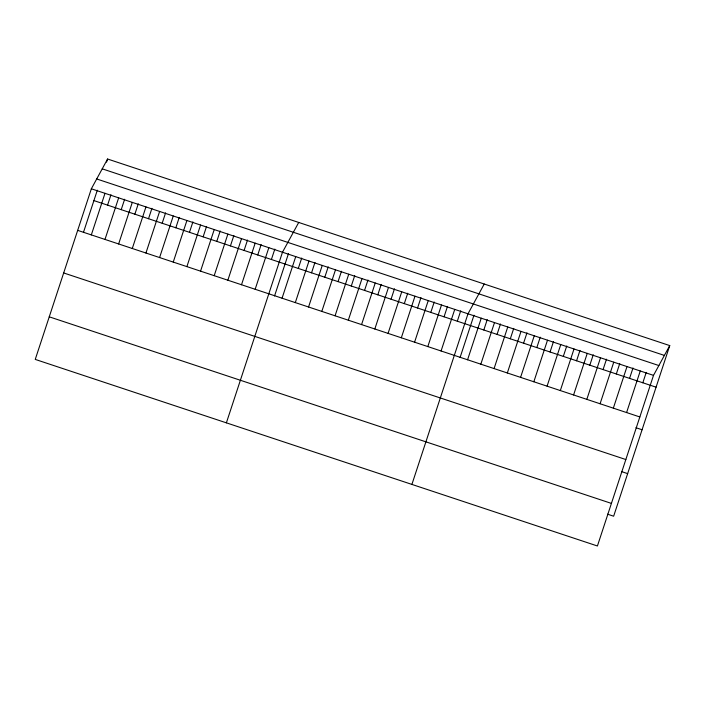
<?xml version="1.0" encoding="UTF-8"?>
<svg xmlns="http://www.w3.org/2000/svg" width="705" height="705" viewBox="0 0 705 705"><rect width="100%" height="100%" fill="white"/><g stroke="black" fill="none" stroke-linecap="round" stroke-linejoin="round"><path stroke-width="1.06" d="M91.35 188.79L35.25 359.409L597.417 545.987L653.509 375.368L669.75 345.591L107.583 159.013L91.35 188.79L653.509 375.368M83.41 232.535L97.325 190.2M106.561 162.132L107.583 159.013M91.324 234.906L105.001 193.32M107.565 205.129L110.985 194.73M104.983 239.436L118.651 197.849M121.216 209.658L124.635 199.259M118.634 243.965L132.302 202.379M134.867 214.188L138.286 203.798M132.284 248.495L145.953 206.918M148.526 218.717L151.936 208.327M145.935 253.024L159.612 211.447M162.176 223.256L165.596 212.857M159.594 257.563L173.263 215.977M175.827 227.786L179.246 217.387M173.245 262.093L186.913 220.506M189.478 232.315L192.897 221.916M186.895 266.622L200.564 225.036M203.137 236.845L206.547 226.446M200.546 271.152L214.223 229.574M216.787 241.374L220.207 230.984M214.197 275.681L227.874 234.104M230.438 245.904L233.857 235.514M227.856 280.211L241.524 238.634M244.089 250.442L247.508 240.044M241.507 284.75L255.175 243.163M257.739 254.972L261.158 244.573M255.157 289.279L268.834 247.693M271.399 259.502L274.818 249.103M226.384 422.841L282.485 252.223L298.717 222.454M274.545 295.968L288.468 253.641M282.062 298.206L295.73 256.629M298.303 268.429L301.714 258.039M295.316 302.604L308.984 261.026M311.548 272.826L314.968 262.436M308.561 307.001L322.238 265.424M324.802 277.224L328.222 266.834M321.815 311.399L335.483 269.821M338.056 281.621L341.467 271.231M335.069 315.796L348.737 274.219M351.301 286.019L354.721 275.629M348.314 320.193L361.991 278.616M364.555 290.416L367.975 280.026M361.568 324.591L375.236 283.013M377.81 294.822L381.22 284.423M374.822 328.997L388.49 287.411M391.055 299.22L394.474 288.821M388.067 333.394L401.744 291.808M404.309 303.617L407.728 293.218M401.321 337.792L414.989 296.206M417.563 308.014L420.973 297.616M414.575 342.189L428.243 300.603M430.808 312.412L434.227 302.013M427.82 346.587L441.497 305.001M444.062 316.809L447.481 306.411M441.074 350.984L454.743 309.398M457.316 321.207L460.726 310.808M411.905 484.414L467.997 313.796L484.238 284.018M460.065 357.541L473.98 315.205M467.574 359.779L481.251 318.193M483.815 330.002L487.234 319.603M480.828 364.177L494.496 322.59M497.069 334.399L500.479 324M494.082 368.574L507.75 326.988M510.314 338.797L513.734 328.398M507.327 372.971L521.004 331.394M523.568 343.194L526.987 332.804M520.581 377.369L534.249 335.791M536.822 347.591L540.233 337.201M533.835 381.766L547.503 340.189M550.067 351.989L553.487 341.599M547.08 386.164L560.757 344.586M563.321 356.386L566.741 345.996M560.334 390.561L574.002 348.984M576.575 360.784L579.986 350.394M573.588 394.959L587.256 353.381M589.821 365.181L593.24 354.791M586.833 399.356L600.51 357.779M603.075 369.587L606.494 359.189M600.087 403.762L613.755 362.176M616.329 373.985L619.739 363.586M613.341 408.16L627.009 366.574M629.574 378.382L632.993 367.984M626.586 412.557L640.263 370.971M642.828 382.78L646.247 372.381M669.75 345.591L613.65 516.21L607.534 514.183M102.225 168.839L664.392 355.417M96.708 178.964L658.875 365.543M93.915 200.599L656.082 387.177M77.673 230.368L639.84 416.955M635.963 427.724L642.079 429.759M63.67 272.95L625.837 459.537M621.537 471.601L627.653 473.628M49.253 316.827L611.42 503.405"/></g></svg>
